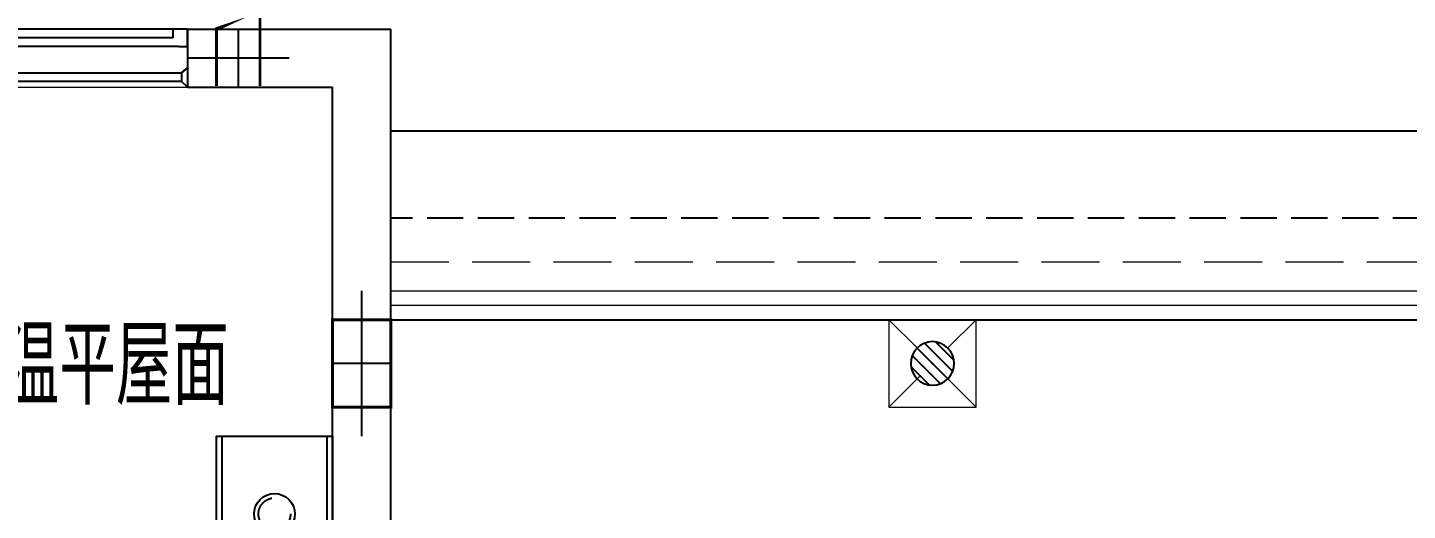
# Model space of a CAD drawing. Extents: x 3753737 to 4713801, y -857380 to 24339.
# Drawn here: x 4056563 to 4061313, y -787891 to -786231 of the extents above; entities that cross this region are included whole.
import ezdxf

# ---------------------------------------------------------------- set-up
doc = ezdxf.new("R2010")
doc.units = 0
doc.header["$LTSCALE"] = 1000
doc.header["$MEASUREMENT"] = 0
for name, pattern in [('#P_--_20B1_001_t3$0$DASH', [0.35, 0.25, -0.1]), ('__DASH', [0.35, 0.25, -0.1]), ('DASH', [0.35, 0.25, -0.1])]:
    doc.linetypes.add(name, pattern=pattern)
doc.layers.get('0').update_dxf_attribs({"linetype": 'CONTINUOUS'})
for name, color, linetype in [('!!电气', 1, 'CONTINUOUS'), ('3-栏杆1', 252, 'CONTINUOUS'), ('LVTRY', 252, 'CONTINUOUS'), ('ROOF', 183, 'CONTINUOUS'), ('VPIPE-雨水', 4, 'DASH'), ('WALL', 252, 'CONTINUOUS'), ('机电标识类', 1, 'CONTINUOUS'), ('污水', 3, 'CONTINUOUS'), ('看线', 185, 'CONTINUOUS'), ('管', 193, 'CONTINUOUS'), ('铝合金', 144, 'CONTINUOUS')]:
    doc.layers.add(name, color=color, linetype=linetype)
for name, color, linetype, lineweight in [('PUB_TEXT', 7, 'CONTINUOUS', 20), ('平面-分水线', 189, 'CONTINUOUS', 15), ('平面-栏杆', 56, 'CONTINUOUS', 15), ('平面-看线', 252, 'CONTINUOUS', 15)]:
    doc.layers.add(name, color=color, linetype=linetype, lineweight=lineweight)
doc.styles.get("Standard").update_dxf_attribs({"font": 'gbenor.shx', "bigfont": 'gbcbig.shx'})

# ---------------------------------------------------------------- blocks, each defined once
blk = doc.blocks.new('$lvtry$00000171')
for p, q in [((-74.24621202462731, 10.60660171788186), (-10.60660171788186, 74.24621202462731)), ((-69.81875867368217, -27.39235180270043), (27.39235180242758, 69.81875867368217)), ((-53.03300858900184, -53.03300858886359), (53.03300858900184, 53.03300858886359)), ((-27.39235180242758, -69.81875867368217), (69.81875867368217, 27.39235180270043)), ((10.60660171788186, -74.24621202462731), (74.24621202462731, -10.60660171788186))]:
    blk.add_line(p, q)
blk.add_circle((0, 0), 75)
blk.add_point((0, 0))
blk = doc.blocks.new('R5T6Y7TRF')
at = {"layer": '平面-分水线', "color": 252, "elevation": -134.4000000000001}
blk.add_lwpolyline([(392484.8541893135, -26437.61814984633), (392784.8541893135, -26437.61814984633), (392784.8541893135, -26737.61814984633), (392484.8541893135, -26737.61814984633)], close=True, dxfattribs=at)
for points in [[(392484.8541893137, -26437.61814984609), (392581.6677419271, -26534.43170245946)], [(392688.0406367002, -26534.43170245946), (392784.8541893137, -26437.61814984609)], [(392484.8541893137, -26737.61814984609), (392593.291564103, -26629.18077505683)], [(392676.4168145243, -26629.18077505683), (392784.8541893137, -26737.61814984609)]]:
    blk.add_lwpolyline(points, dxfattribs=at)
at = {"layer": 'LVTRY', "color": 252}
blk.add_blockref('$lvtry$00000171', (392634.8541893135, -26587.61814984633, -134.4000000000001), dxfattribs=at)
blk = doc.blocks.new('GDGDGDGRGD')
at = {"color": 252, "linetype": '__DASH', "ltscale": 0.1}
blk.add_wipeout([(428916.84760748764, 296115.3631000773), (428716.694160324, 296115.3630999893), (428716.6941600065, 295815.3630998155), (428916.8476071452, 295815.3630997849)], dxfattribs=at).dxf.layer = '污水'
at = {"layer": '机电标识类', "color": 252, "linetype": 'DASH', "ltscale": 400}
for p, q in [((428816.7708839058, 295715.3630940171), (428816.7708839058, 296215.3631000333)), ((428916.8476071691, 295965.3613519751), (428716.6941603196, 295965.3613519752))]:
    blk.add_line(p, q, dxfattribs=at)
at = {"layer": '污水', "color": 252, "linetype": '__DASH', "ltscale": 0.1, "const_width": 10}
blk.add_lwpolyline([(428916.8476071724, 296115.3630999706), (428716.6941603228, 296115.3630999707), (428716.6941603125, 295815.363099858), (428916.847607162, 295815.3630998579)], close=True, dxfattribs=at)
blk = doc.blocks.new('A$C3EB2330C')
at = {"layer": '管', "color": 252}
for p, q in [((-0.0007213222561404109, 379.9995217677206), (329.9992786777439, 379.9995217677206)), ((379.9992786777439, 329.9995217677206), (379.9992786777439, 69.99952176772058)), ((329.9992786777439, 19.99952176772058), (-0.0007213222561404109, 19.99952176772058))]:
    blk.add_line(p, q, dxfattribs=at)
blk.add_lwpolyline([(399.9992786777439, 399.9995217677206), (399.9992786777439, -0.000478232279419899), (-0.0007213222561404109, -0.000478232279419899), (-0.0007213222561404109, 399.9995217677206)], close=True, dxfattribs=at)
for centre, start, end in [((329.9992786777439, 329.9995217677206), 0, 90), ((329.9992786777439, 69.99952176772058), 270, 360)]:
    blk.add_arc(centre, 50, start, end, dxfattribs=at)
blk.add_ellipse((267.4755955390865, 199.9995217677206), major_axis=(-49.49747468307308, -49.49747468307304), ratio=0.9999999999994058, start_param=-0.7853981633977454, end_param=5.49778714378184, dxfattribs=at)
blk = doc.blocks.new('A$C39FB4DEF')
at = {"linetype": '__DASH', "ltscale": 0.1}
blk.add_wipeout([(99.99999995594777, 100.07672358185337), (100.00000004396126, -100.07672358182077), (250.0000002177876, -100.0767238992848), (250.00000024837226, 100.07672323945005)], dxfattribs=at).dxf.layer = '污水'
at = {"layer": '机电标识类', "color": 250, "linetype": 'DASH', "ltscale": 400}
for p, q in [((175.0017480581882, 100.0767232633079), (175.0017480580718, -100.0767235861858)), ((350.0000060161692, 0), (0, 0))]:
    blk.add_line(p, q, dxfattribs=at)
at = {"layer": '污水', "linetype": '__DASH', "ltscale": 0.1, "const_width": 10}
blk.add_lwpolyline([(100.0000000626897, 100.0767232666258), (100.0000000625732, -100.0767235829262), (250.0000001752633, -100.076723593229), (250.0000001753797, 100.0767232562066)], close=True, dxfattribs=at)
blk = doc.blocks.new('A$C100F5A36')
at = {"layer": '3-栏杆1', "color": 252}
for p, q in [((27982.19626800995, -8033.270763025503), (28002.46489840653, -8015.48318471096)), ((28002.46489840653, -8015.48318471096), (27982.1962681897, -8033.270762867178)), ((26822.71008014819, -8033.336840385571), (27982.1962681897, -8033.307528297417)), ((27982.19626819249, -8062.589798351983), (26822.71008014539, -8062.619090575492)), ((27982.1962681897, -8033.270762867178), (27982.19626819249, -8062.553042725543)), ((28002.46487485711, -8082.399917761213), (27982.19626819249, -8062.553042725543))]:
    blk.add_line(p, q, dxfattribs=at)
at = {"layer": 'ROOF', "color": 252, "ltscale": 0.8}
for points in [[(28702.46590146422, -8232.399925138801), (35552.46589796478, -8232.399925307138), (35552.46589804674, -9232.399951153784), (36802.46591667365, -9232.400023083203)], [(28702.46590144839, -8882.399925138801), (34902.46589801786, -8882.399925291073), (34902.46589809982, -9882.399913750356), (36802.46589077916, -9882.40001732891)]]:
    blk.add_lwpolyline(points, dxfattribs=at)
at = {"layer": 'VPIPE-雨水', "color": 252}
blk.add_circle((28302.46589254122, -9549.87624462787), 55, dxfattribs=at)
at = {"layer": '平面-看线', "color": 252}
blk.add_line((26802.46487499168, -8082.399917656323), (28002.46487497864, -8082.399917880539), dxfattribs=at)
at = {"layer": '平面-看线', "color": 252, "linetype": 'DASH', "ltscale": 0.8}
blk.add_lwpolyline([(28702.46590145305, -8682.399925138801), (35102.46589800157, -8682.399925295962), (35102.46589808352, -9682.399925259175), (36802.46589077916, -9682.400023083203)], dxfattribs=at)
at = {"layer": '看线', "color": 252, "linetype": '#P_--_20B1_001_t3$0$DASH', "ltscale": 0.5}
blk.add_lwpolyline([(36802.46589077916, -9532.39698195213), (35252.46590312338, -9532.377773856046), (35252.46590305865, -8532.399925299454), (28702.46544656344, -8532.399925158592)], dxfattribs=at)
at = {"layer": '铝合金', "color": 252}
for points in [[(27952.46493229922, -7882.422424335498), (26852.4649287709, -7882.395812795963)], [(27972.48089855211, -7942.417099890998), (28002.48089748994, -7942.409116410417), (28002.46492807986, -7882.399917579489), (27952.46492985031, -7882.413223380689), (27952.47291333135, -7912.413222318282)], [(28002.47291156091, -7912.399916517315), (28002.46492807986, -7882.399917579489), (27952.46492985031, -7882.413223380689), (27952.46759101097, -7892.413223026553), (27952.46759101097, -7892.413223026553), (27952.4729157798, -7912.422423273092)], [(27952.4729157798, -7912.422423273092), (26852.47291225148, -7912.395811733673)], [(27972.48106663907, -7942.417099845363), (26832.48089644033, -7942.401132992352)]]:
    blk.add_lwpolyline(points, dxfattribs=at)
at = {"color": 252, "xscale": -1}
blk.add_blockref('R5T6Y7TRF', (423202.3041017586, 17555.21821120335, 134.4000000000001), dxfattribs=at)
at = {"layer": 'PUB_TEXT', "color": 252}
blk.add_text('不上人保温平屋面', height=270.0709219858156, dxfattribs=at).set_placement((26589.36627160106, -9175.01591922855))
at = {"color": 252}
for name, p in [('A$C39FB4DEF', (28002.46487497212, -7982.399917579489)), ('GDGDGDGRGD', (-400214.2282677591, -304997.7630252161))]:
    blk.add_blockref(name, p, dxfattribs=at)
at = {"layer": 'WALL', "color": 252}
for p, q in [((28002.46487496572, -7882.399917579489), (28702.46590196942, -7882.399917534646)), ((28002.46487496572, -7882.399917579489), (28002.46487497853, -8082.399917579489)), ((28702.46589254071, -9682.399925227612), (28702.46590196942, -7882.399917534646)), ((28002.46487497853, -8082.399917579489), (28502.46590092176, -8082.399917547458)), ((28502.46589254069, -9682.399925275373), (28502.46590092176, -8082.399917547458))]:
    blk.add_line(p, q, dxfattribs=at)
at = {"layer": '平面-栏杆', "color": 252}
for points in [[(28702.46590145072, -8782.399925138801), (35002.46589800948, -8782.399925293634), (35002.4658980919, -9782.399919504765), (36802.46589077916, -9782.40001732891)], [(28702.46590144979, -8832.399925138801), (34952.46589801367, -8832.399925292353), (34952.4658980961, -9832.399916627677), (36802.46589077916, -9832.40001732891)]]:
    blk.add_lwpolyline(points, dxfattribs=at)
at = {"layer": '管', "color": 252, "rotation": 270}
blk.add_blockref('A$C3EB2330C', (28102.4663707735, -9282.400649088668), dxfattribs=at)

msp = doc.modelspace()

# ---------------------------------------------------------------- block references
at = {"layer": '!!电气'}
msp.add_blockref('A$C100F5A36', (4029110.978776063, -778353.575115452), dxfattribs=at)

doc.saveas('drawing.dxf')
